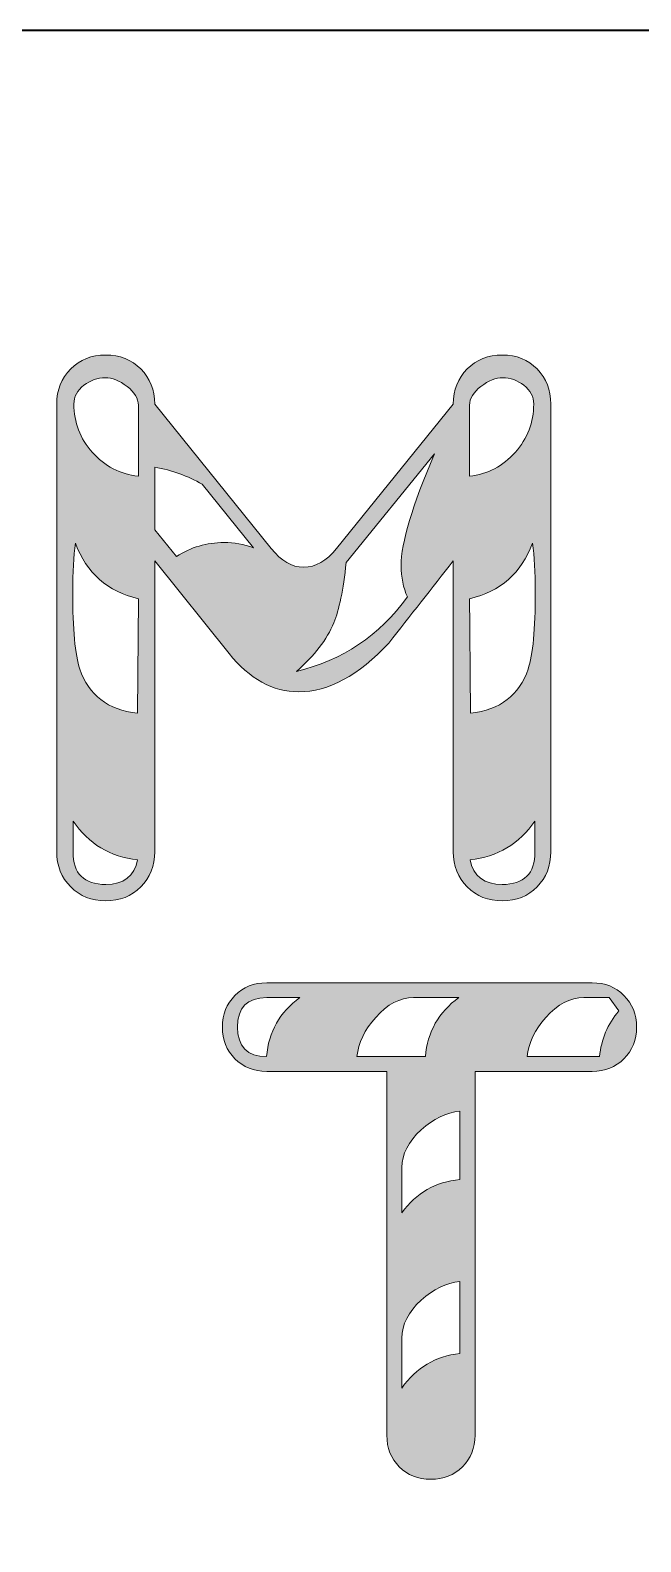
# Model space of a CAD drawing. Extents: x 33 to 2005, y -1071 to -21.
# Drawn here: x 512.7 to 620.4, y -287.6 to -21.2 of the extents above; entities that cross this region are included whole.
import ezdxf

# ---------------------------------------------------------------- set-up
doc = ezdxf.new("R2010")
doc.units = 0
doc.header["$MEASUREMENT"] = 0
doc.layers.add('Layer 1', color=7, linetype='Continuous', lineweight=0)

# ---------------------------------------------------------------- blocks, each defined once
blk = doc.blocks.new('Block_1')
at = {"layer": 'Layer 1', "true_color": 0x010101, "transparency": 33554687}
h = blk.add_hatch(color=18, dxfattribs=at)
h.dxf.hatch_style = 2
edge = h.paths.add_edge_path()
edge.add_spline(control_points=[(601.76, -166), (601.76, -166), (601.76, -160.58), (601.76, -160.58), (598.99, -164.61), (595.18, -166.89), (590.31, -167.4), (590.92, -170.31), (592.81, -171.76), (596, -171.76), (599.84, -171.76), (601.76, -169.84), (601.76, -166)], knot_values=[0, 0, 0, 0, 1, 1, 1, 2, 2, 2, 3, 3, 3, 4, 4, 4, 4], degree=3, periodic=0)
edge = h.paths.add_edge_path()
edge.add_spline(control_points=[(601.83, -120.22), (601.83, -116.75), (601.66, -113.89), (601.33, -111.64), (599.37, -116.89), (595.67, -120.15), (590.24, -121.42), (590.24, -123.67), (590.26, -127.04), (590.31, -131.54), (590.35, -136.04), (590.38, -139.39), (590.38, -141.6), (595.62, -140.99), (599.02, -138.39), (600.56, -133.79), (601.4, -131.31), (601.83, -126.79), (601.83, -120.22)], knot_values=[0, 0, 0, 0, 1, 1, 1, 2, 2, 2, 3, 3, 3, 4, 4, 4, 5, 5, 5, 6, 6, 6, 6], degree=3, periodic=0)
edge = h.paths.add_edge_path()
edge.add_spline(control_points=[(601.55, -87.1), (601.55, -85.79), (600.97, -84.69), (599.82, -83.8), (598.68, -82.91), (597.42, -82.46), (596.07, -82.46), (594.85, -82.46), (593.57, -82.97), (592.24, -83.98), (590.91, -84.98), (590.24, -86.1), (590.24, -87.32), (590.24, -87.32), (590.24, -99.83), (590.24, -99.83), (593.42, -99.46), (596.1, -98.05), (598.28, -95.61), (600.46, -93.18), (601.55, -90.34), (601.55, -87.1)], knot_values=[0, 0, 0, 0, 1, 1, 1, 2, 2, 2, 3, 3, 3, 4, 4, 4, 5, 5, 5, 6, 6, 6, 7, 7, 7, 7], degree=3, periodic=0)
edge = h.paths.add_edge_path()
edge.add_spline(control_points=[(584.06, -95.89), (584.06, -95.89), (568.47, -115.02), (568.47, -115.02), (567.95, -119.85), (567.23, -123.39), (566.29, -125.64), (565.07, -128.59), (562.87, -131.45), (559.69, -134.21), (567.79, -132.29), (574.32, -127.91), (579.28, -121.07), (578.53, -119.47), (578.16, -117.64), (578.16, -115.58), (578.16, -111.55), (580.13, -104.99), (584.06, -95.89)], knot_values=[0, 0, 0, 0, 1, 1, 1, 2, 2, 2, 3, 3, 3, 4, 4, 4, 5, 5, 5, 6, 6, 6, 6], degree=3, periodic=0)
edge = h.paths.add_edge_path()
edge.add_spline(control_points=[(552.1, -112.42), (552.1, -112.42), (543.04, -101.24), (543.04, -101.24), (540.56, -99.79), (537.78, -98.78), (534.69, -98.21), (534.69, -98.21), (534.69, -109.25), (534.69, -109.25), (534.69, -109.25), (538.55, -113.96), (538.55, -113.96), (541.08, -112.32), (543.86, -111.5), (546.91, -111.5), (548.69, -111.5), (550.42, -111.81), (552.1, -112.42)], knot_values=[0, 0, 0, 0, 1, 1, 1, 2, 2, 2, 3, 3, 3, 4, 4, 4, 5, 5, 5, 6, 6, 6, 6], degree=3, periodic=0)
edge = h.paths.add_edge_path()
edge.add_spline(control_points=[(531.81, -99.83), (531.81, -99.83), (531.81, -87.32), (531.81, -87.32), (531.81, -86.1), (531.14, -84.98), (529.81, -83.98), (528.47, -82.97), (527.2, -82.46), (525.98, -82.46), (524.62, -82.46), (523.36, -82.91), (522.19, -83.8), (521.02, -84.69), (520.43, -85.79), (520.43, -87.1), (520.43, -90.34), (521.52, -93.18), (523.7, -95.61), (525.87, -98.05), (528.58, -99.46), (531.81, -99.83)], knot_values=[0, 0, 0, 0, 1, 1, 1, 2, 2, 2, 3, 3, 3, 4, 4, 4, 5, 5, 5, 6, 6, 6, 7, 7, 7, 7], degree=3, periodic=0)
edge = h.paths.add_edge_path()
edge.add_spline(control_points=[(531.67, -167.4), (526.84, -166.89), (523.05, -164.61), (520.29, -160.58), (520.29, -160.58), (520.29, -166), (520.29, -166), (520.29, -169.84), (522.21, -171.76), (526.05, -171.76), (529.23, -171.76), (531.11, -170.31), (531.67, -167.4)], knot_values=[0, 0, 0, 0, 1, 1, 1, 2, 2, 2, 3, 3, 3, 4, 4, 4, 4], degree=3, periodic=0)
edge = h.paths.add_edge_path()
edge.add_spline(control_points=[(531.81, -121.42), (526.38, -120.15), (522.68, -116.89), (520.71, -111.64), (520.38, -113.89), (520.22, -116.75), (520.22, -120.22), (520.22, -126.79), (520.64, -131.31), (521.48, -133.79), (523.03, -138.39), (526.42, -140.99), (531.67, -141.6), (531.67, -141.6), (531.81, -121.42), (531.81, -121.42)], knot_values=[0, 0, 0, 0, 1, 1, 1, 2, 2, 2, 3, 3, 3, 4, 4, 4, 5, 5, 5, 5], degree=3, periodic=0)
edge = h.paths.add_edge_path()
edge.add_spline(control_points=[(604.56, -166), (604.56, -168.48), (603.76, -170.54), (602.14, -172.18), (600.53, -173.82), (598.48, -174.64), (596, -174.64), (593.51, -174.64), (591.46, -173.82), (589.82, -172.18), (588.18, -170.54), (587.36, -168.48), (587.36, -166), (587.36, -166), (587.36, -114.74), (587.36, -114.74), (583.57, -119.57), (579.77, -124.39), (575.98, -129.22), (570.64, -134.94), (565.35, -137.8), (560.11, -137.8), (555.52, -137.8), (551.42, -135.55), (547.82, -131.05), (547.82, -131.05), (534.69, -114.74), (534.69, -114.74), (534.69, -114.74), (534.69, -166), (534.69, -166), (534.69, -168.48), (533.87, -170.54), (532.23, -172.18), (530.59, -173.82), (528.53, -174.64), (526.05, -174.64), (523.57, -174.64), (521.51, -173.82), (519.87, -172.18), (518.23, -170.54), (517.41, -168.48), (517.41, -166), (517.41, -166), (517.41, -87.1), (517.41, -87.1), (517.41, -84.62), (518.23, -82.56), (519.87, -80.92), (521.51, -79.28), (523.57, -78.46), (526.05, -78.46), (528.53, -78.46), (530.59, -79.28), (532.23, -80.92), (533.87, -82.56), (534.69, -84.62), (534.69, -87.1), (534.69, -87.1), (555.26, -112.56), (555.26, -112.56), (557, -114.76), (558.89, -115.86), (560.95, -115.86), (563.06, -115.86), (565, -114.76), (566.78, -112.56), (566.78, -112.56), (587.36, -87.1), (587.36, -87.1), (587.36, -84.62), (588.18, -82.56), (589.82, -80.92), (591.46, -79.28), (593.51, -78.46), (596, -78.46), (598.48, -78.46), (600.53, -79.28), (602.14, -80.92), (603.76, -82.56), (604.56, -84.62), (604.56, -87.1), (604.56, -87.1), (604.56, -166), (604.56, -166)], knot_values=[0, 0, 0, 0, 1, 1, 1, 2, 2, 2, 3, 3, 3, 4, 4, 4, 5, 5, 5, 6, 6, 6, 7, 7, 7, 8, 8, 8, 9, 9, 9, 10, 10, 10, 11, 11, 11, 12, 12, 12, 13, 13, 13, 14, 14, 14, 15, 15, 15, 16, 16, 16, 17, 17, 17, 18, 18, 18, 19, 19, 19, 20, 20, 20, 21, 21, 21, 22, 22, 22, 23, 23, 23, 24, 24, 24, 25, 25, 25, 26, 26, 26, 27, 27, 27, 28, 28, 28, 28], degree=3, periodic=0)
at = {"layer": 'Layer 1'}
for points, knots in [([(604.56, -166), (604.56, -168.48), (603.76, -170.54), (602.14, -172.18), (600.53, -173.82), (598.48, -174.64), (596, -174.64), (593.51, -174.64), (591.46, -173.82), (589.82, -172.18), (588.18, -170.54), (587.36, -168.48), (587.36, -166), (587.36, -166), (587.36, -114.74), (587.36, -114.74), (583.57, -119.57), (579.77, -124.39), (575.98, -129.22), (570.64, -134.94), (565.35, -137.8), (560.11, -137.8), (555.52, -137.8), (551.42, -135.55), (547.82, -131.05), (547.82, -131.05), (534.69, -114.74), (534.69, -114.74), (534.69, -114.74), (534.69, -166), (534.69, -166), (534.69, -168.48), (533.87, -170.54), (532.23, -172.18), (530.59, -173.82), (528.53, -174.64), (526.05, -174.64), (523.57, -174.64), (521.51, -173.82), (519.87, -172.18), (518.23, -170.54), (517.41, -168.48), (517.41, -166), (517.41, -166), (517.41, -87.1), (517.41, -87.1), (517.41, -84.62), (518.23, -82.56), (519.87, -80.92), (521.51, -79.28), (523.57, -78.46), (526.05, -78.46), (528.53, -78.46), (530.59, -79.28), (532.23, -80.92), (533.87, -82.56), (534.69, -84.62), (534.69, -87.1), (534.69, -87.1), (555.26, -112.56), (555.26, -112.56), (557, -114.76), (558.89, -115.86), (560.95, -115.86), (563.06, -115.86), (565, -114.76), (566.78, -112.56), (566.78, -112.56), (587.36, -87.1), (587.36, -87.1), (587.36, -84.62), (588.18, -82.56), (589.82, -80.92), (591.46, -79.28), (593.51, -78.46), (596, -78.46), (598.48, -78.46), (600.53, -79.28), (602.14, -80.92), (603.76, -82.56), (604.56, -84.62), (604.56, -87.1), (604.56, -87.1), (604.56, -166), (604.56, -166)], [0, 0, 0, 0, 1, 1, 1, 2, 2, 2, 3, 3, 3, 4, 4, 4, 5, 5, 5, 6, 6, 6, 7, 7, 7, 8, 8, 8, 9, 9, 9, 10, 10, 10, 11, 11, 11, 12, 12, 12, 13, 13, 13, 14, 14, 14, 15, 15, 15, 16, 16, 16, 17, 17, 17, 18, 18, 18, 19, 19, 19, 20, 20, 20, 21, 21, 21, 22, 22, 22, 23, 23, 23, 24, 24, 24, 25, 25, 25, 26, 26, 26, 27, 27, 27, 28, 28, 28, 28]), ([(531.81, -99.83), (531.81, -99.83), (531.81, -87.32), (531.81, -87.32), (531.81, -86.1), (531.14, -84.98), (529.81, -83.98), (528.47, -82.97), (527.2, -82.46), (525.98, -82.46), (524.62, -82.46), (523.36, -82.91), (522.19, -83.8), (521.02, -84.69), (520.43, -85.79), (520.43, -87.1), (520.43, -90.34), (521.52, -93.18), (523.7, -95.61), (525.87, -98.05), (528.58, -99.46), (531.81, -99.83)], [0, 0, 0, 0, 1, 1, 1, 2, 2, 2, 3, 3, 3, 4, 4, 4, 5, 5, 5, 6, 6, 6, 7, 7, 7, 7]), ([(601.55, -87.1), (601.55, -85.79), (600.97, -84.69), (599.82, -83.8), (598.68, -82.91), (597.42, -82.46), (596.07, -82.46), (594.85, -82.46), (593.57, -82.97), (592.24, -83.98), (590.91, -84.98), (590.24, -86.1), (590.24, -87.32), (590.24, -87.32), (590.24, -99.83), (590.24, -99.83), (593.42, -99.46), (596.1, -98.05), (598.28, -95.61), (600.46, -93.18), (601.55, -90.34), (601.55, -87.1)], [0, 0, 0, 0, 1, 1, 1, 2, 2, 2, 3, 3, 3, 4, 4, 4, 5, 5, 5, 6, 6, 6, 7, 7, 7, 7]), ([(552.1, -112.42), (552.1, -112.42), (543.04, -101.24), (543.04, -101.24), (540.56, -99.79), (537.78, -98.78), (534.69, -98.21), (534.69, -98.21), (534.69, -109.25), (534.69, -109.25), (534.69, -109.25), (538.55, -113.96), (538.55, -113.96), (541.08, -112.32), (543.86, -111.5), (546.91, -111.5), (548.69, -111.5), (550.42, -111.81), (552.1, -112.42)], [0, 0, 0, 0, 1, 1, 1, 2, 2, 2, 3, 3, 3, 4, 4, 4, 5, 5, 5, 6, 6, 6, 6]), ([(584.06, -95.89), (584.06, -95.89), (568.47, -115.02), (568.47, -115.02), (567.95, -119.85), (567.23, -123.39), (566.29, -125.64), (565.07, -128.59), (562.87, -131.45), (559.69, -134.21), (567.79, -132.29), (574.32, -127.91), (579.28, -121.07), (578.53, -119.47), (578.16, -117.64), (578.16, -115.58), (578.16, -111.55), (580.13, -104.99), (584.06, -95.89)], [0, 0, 0, 0, 1, 1, 1, 2, 2, 2, 3, 3, 3, 4, 4, 4, 5, 5, 5, 6, 6, 6, 6]), ([(531.81, -121.42), (526.38, -120.15), (522.68, -116.89), (520.71, -111.64), (520.38, -113.89), (520.22, -116.75), (520.22, -120.22), (520.22, -126.79), (520.64, -131.31), (521.48, -133.79), (523.03, -138.39), (526.42, -140.99), (531.67, -141.6), (531.67, -141.6), (531.81, -121.42), (531.81, -121.42)], [0, 0, 0, 0, 1, 1, 1, 2, 2, 2, 3, 3, 3, 4, 4, 4, 5, 5, 5, 5]), ([(601.83, -120.22), (601.83, -116.75), (601.66, -113.89), (601.33, -111.64), (599.37, -116.89), (595.67, -120.15), (590.24, -121.42), (590.24, -123.67), (590.26, -127.04), (590.31, -131.54), (590.35, -136.04), (590.38, -139.39), (590.38, -141.6), (595.62, -140.99), (599.02, -138.39), (600.56, -133.79), (601.4, -131.31), (601.83, -126.79), (601.83, -120.22)], [0, 0, 0, 0, 1, 1, 1, 2, 2, 2, 3, 3, 3, 4, 4, 4, 5, 5, 5, 6, 6, 6, 6]), ([(531.67, -167.4), (526.84, -166.89), (523.05, -164.61), (520.29, -160.58), (520.29, -160.58), (520.29, -166), (520.29, -166), (520.29, -169.84), (522.21, -171.76), (526.05, -171.76), (529.23, -171.76), (531.11, -170.31), (531.67, -167.4)], [0, 0, 0, 0, 1, 1, 1, 2, 2, 2, 3, 3, 3, 4, 4, 4, 4]), ([(601.76, -166), (601.76, -166), (601.76, -160.58), (601.76, -160.58), (598.99, -164.61), (595.18, -166.89), (590.31, -167.4), (590.92, -170.31), (592.81, -171.76), (596, -171.76), (599.84, -171.76), (601.76, -169.84), (601.76, -166)], [0, 0, 0, 0, 1, 1, 1, 2, 2, 2, 3, 3, 3, 4, 4, 4, 4])]:
    blk.add_open_spline(points, degree=3, knots=knots, dxfattribs=at)
blk = doc.blocks.new('Block_2')
at = {"layer": 'Layer 1', "true_color": 0x010101, "transparency": 33554687}
h = blk.add_hatch(color=18, dxfattribs=at)
h.dxf.hatch_style = 2
edge = h.paths.add_edge_path()
edge.add_spline(control_points=[(616.58, -194.04), (616.58, -194.04), (614.87, -191.69), (614.87, -191.69), (614.87, -191.69), (610.36, -191.69), (610.36, -191.69), (607.99, -191.69), (605.77, -192.86), (603.69, -195.18), (601.75, -197.34), (600.65, -199.65), (600.39, -202.1), (600.39, -202.1), (613.15, -202.1), (613.15, -202.1), (613.45, -199.05), (614.59, -196.37), (616.58, -194.04)], knot_values=[0, 0, 0, 0, 1, 1, 1, 2, 2, 2, 3, 3, 3, 4, 4, 4, 5, 5, 5, 6, 6, 6, 6], degree=3, periodic=0)
edge = h.paths.add_edge_path()
edge.add_spline(control_points=[(588.52, -254.41), (588.52, -254.41), (588.52, -241.71), (588.52, -241.71), (586.14, -241.96), (583.86, -243.07), (581.69, -245.01), (579.43, -247.08), (578.3, -249.31), (578.3, -251.68), (578.3, -251.68), (578.3, -260.5), (578.3, -260.5), (580.81, -256.9), (584.22, -254.87), (588.52, -254.41)], knot_values=[0, 0, 0, 0, 1, 1, 1, 2, 2, 2, 3, 3, 3, 4, 4, 4, 5, 5, 5, 5], degree=3, periodic=0)
edge = h.paths.add_edge_path()
edge.add_spline(control_points=[(588.52, -223.75), (588.52, -223.75), (588.52, -211.69), (588.52, -211.69), (586.14, -211.94), (583.86, -213.04), (581.69, -214.99), (579.43, -217.06), (578.3, -219.28), (578.3, -221.65), (578.3, -221.65), (578.3, -229.65), (578.3, -229.65), (580.81, -226.09), (584.22, -224.13), (588.52, -223.75)], knot_values=[0, 0, 0, 0, 1, 1, 1, 2, 2, 2, 3, 3, 3, 4, 4, 4, 5, 5, 5, 5], degree=3, periodic=0)
edge = h.paths.add_edge_path()
edge.add_spline(control_points=[(588.33, -191.69), (588.33, -191.69), (580.34, -191.69), (580.34, -191.69), (577.97, -191.69), (575.74, -192.86), (573.67, -195.18), (571.72, -197.34), (570.62, -199.65), (570.37, -202.1), (570.37, -202.1), (582.43, -202.1), (582.43, -202.1), (582.81, -197.74), (584.78, -194.27), (588.33, -191.69)], knot_values=[0, 0, 0, 0, 1, 1, 1, 2, 2, 2, 3, 3, 3, 4, 4, 4, 5, 5, 5, 5], degree=3, periodic=0)
edge = h.paths.add_edge_path()
edge.add_spline(control_points=[(560.28, -191.69), (560.28, -191.69), (554.47, -191.69), (554.47, -191.69), (551.02, -191.69), (549.3, -193.43), (549.3, -196.9), (549.3, -200.32), (551, -202.06), (554.41, -202.1), (554.79, -197.74), (556.74, -194.27), (560.28, -191.69)], knot_values=[0, 0, 0, 0, 1, 1, 1, 2, 2, 2, 3, 3, 3, 4, 4, 4, 4], degree=3, periodic=0)
edge = h.paths.add_edge_path()
edge.add_spline(control_points=[(619.69, -196.9), (619.69, -199.14), (618.95, -201), (617.47, -202.48), (615.99, -203.96), (614.13, -204.7), (611.88, -204.7), (611.88, -204.7), (591.19, -204.7), (591.19, -204.7), (591.19, -204.7), (591.19, -268.81), (591.19, -268.81), (591.19, -271.06), (590.45, -272.91), (588.97, -274.37), (587.49, -275.83), (585.62, -276.56), (583.38, -276.56), (581.14, -276.56), (579.29, -275.83), (577.83, -274.37), (576.37, -272.91), (575.64, -271.06), (575.64, -268.81), (575.64, -268.81), (575.64, -204.7), (575.64, -204.7), (575.64, -204.7), (554.44, -204.7), (554.44, -204.7), (552.19, -204.7), (550.33, -203.96), (548.85, -202.48), (547.37, -201), (546.63, -199.14), (546.63, -196.9), (546.63, -194.65), (547.37, -192.79), (548.85, -191.31), (550.33, -189.83), (552.19, -189.09), (554.44, -189.09), (554.44, -189.09), (611.88, -189.09), (611.88, -189.09), (614.13, -189.09), (615.99, -189.83), (617.47, -191.31), (618.95, -192.79), (619.69, -194.65), (619.69, -196.9)], knot_values=[0, 0, 0, 0, 1, 1, 1, 2, 2, 2, 3, 3, 3, 4, 4, 4, 5, 5, 5, 6, 6, 6, 7, 7, 7, 8, 8, 8, 9, 9, 9, 10, 10, 10, 11, 11, 11, 12, 12, 12, 13, 13, 13, 14, 14, 14, 15, 15, 15, 16, 16, 16, 17, 17, 17, 17], degree=3, periodic=0)
at = {"layer": 'Layer 1'}
for points, knots in [([(619.69, -196.9), (619.69, -199.14), (618.95, -201), (617.47, -202.48), (615.99, -203.96), (614.13, -204.7), (611.88, -204.7), (611.88, -204.7), (591.19, -204.7), (591.19, -204.7), (591.19, -204.7), (591.19, -268.81), (591.19, -268.81), (591.19, -271.06), (590.45, -272.91), (588.97, -274.37), (587.49, -275.83), (585.62, -276.56), (583.38, -276.56), (581.14, -276.56), (579.29, -275.83), (577.83, -274.37), (576.37, -272.91), (575.64, -271.06), (575.64, -268.81), (575.64, -268.81), (575.64, -204.7), (575.64, -204.7), (575.64, -204.7), (554.44, -204.7), (554.44, -204.7), (552.19, -204.7), (550.33, -203.96), (548.85, -202.48), (547.37, -201), (546.63, -199.14), (546.63, -196.9), (546.63, -194.65), (547.37, -192.79), (548.85, -191.31), (550.33, -189.83), (552.19, -189.09), (554.44, -189.09), (554.44, -189.09), (611.88, -189.09), (611.88, -189.09), (614.13, -189.09), (615.99, -189.83), (617.47, -191.31), (618.95, -192.79), (619.69, -194.65), (619.69, -196.9)], [0, 0, 0, 0, 1, 1, 1, 2, 2, 2, 3, 3, 3, 4, 4, 4, 5, 5, 5, 6, 6, 6, 7, 7, 7, 8, 8, 8, 9, 9, 9, 10, 10, 10, 11, 11, 11, 12, 12, 12, 13, 13, 13, 14, 14, 14, 15, 15, 15, 16, 16, 16, 17, 17, 17, 17]), ([(560.28, -191.69), (560.28, -191.69), (554.47, -191.69), (554.47, -191.69), (551.02, -191.69), (549.3, -193.43), (549.3, -196.9), (549.3, -200.32), (551, -202.06), (554.41, -202.1), (554.79, -197.74), (556.74, -194.27), (560.28, -191.69)], [0, 0, 0, 0, 1, 1, 1, 2, 2, 2, 3, 3, 3, 4, 4, 4, 4]), ([(588.33, -191.69), (588.33, -191.69), (580.34, -191.69), (580.34, -191.69), (577.97, -191.69), (575.74, -192.86), (573.67, -195.18), (571.72, -197.34), (570.62, -199.65), (570.37, -202.1), (570.37, -202.1), (582.43, -202.1), (582.43, -202.1), (582.81, -197.74), (584.78, -194.27), (588.33, -191.69)], [0, 0, 0, 0, 1, 1, 1, 2, 2, 2, 3, 3, 3, 4, 4, 4, 5, 5, 5, 5]), ([(616.58, -194.04), (616.58, -194.04), (614.87, -191.69), (614.87, -191.69), (614.87, -191.69), (610.36, -191.69), (610.36, -191.69), (607.99, -191.69), (605.77, -192.86), (603.69, -195.18), (601.75, -197.34), (600.65, -199.65), (600.39, -202.1), (600.39, -202.1), (613.15, -202.1), (613.15, -202.1), (613.45, -199.05), (614.59, -196.37), (616.58, -194.04)], [0, 0, 0, 0, 1, 1, 1, 2, 2, 2, 3, 3, 3, 4, 4, 4, 5, 5, 5, 6, 6, 6, 6]), ([(588.52, -223.75), (588.52, -223.75), (588.52, -211.69), (588.52, -211.69), (586.14, -211.94), (583.86, -213.04), (581.69, -214.99), (579.43, -217.06), (578.3, -219.28), (578.3, -221.65), (578.3, -221.65), (578.3, -229.65), (578.3, -229.65), (580.81, -226.09), (584.22, -224.13), (588.52, -223.75)], [0, 0, 0, 0, 1, 1, 1, 2, 2, 2, 3, 3, 3, 4, 4, 4, 5, 5, 5, 5]), ([(588.52, -254.41), (588.52, -254.41), (588.52, -241.71), (588.52, -241.71), (586.14, -241.96), (583.86, -243.07), (581.69, -245.01), (579.43, -247.08), (578.3, -249.31), (578.3, -251.68), (578.3, -251.68), (578.3, -260.5), (578.3, -260.5), (580.81, -256.9), (584.22, -254.87), (588.52, -254.41)], [0, 0, 0, 0, 1, 1, 1, 2, 2, 2, 3, 3, 3, 4, 4, 4, 5, 5, 5, 5])]:
    blk.add_open_spline(points, degree=3, knots=knots, dxfattribs=at)
blk = doc.blocks.new('Block_0')
at = {"layer": 'Layer 1', "color": 240, "lineweight": 35, "true_color": 0xed2024}
blk.add_open_spline([(753.8, -21.22), (753.8, -21.22), (84.26, -21.22), (84.26, -21.22), (55.91, -21.22), (32.93, -44.21), (32.93, -72.56), (32.93, -72.56), (32.93, -1043.07), (32.93, -1043.07), (32.93, -1056.71), (43.99, -1067.78), (57.63, -1067.78), (57.63, -1067.78), (780.43, -1067.78), (780.43, -1067.78), (794.08, -1067.78), (805.14, -1056.71), (805.14, -1043.07), (805.14, -1043.07), (805.14, -72.56), (805.14, -72.56), (805.14, -44.21), (782.15, -21.22), (753.8, -21.22)], degree=3, knots=[0, 0, 0, 0, 1, 1, 1, 2, 2, 2, 3, 3, 3, 4, 4, 4, 5, 5, 5, 6, 6, 6, 7, 7, 7, 8, 8, 8, 8], dxfattribs=at)
at = {"layer": 'Layer 1'}
for name in ['Block_1', 'Block_2']:
    blk.add_blockref(name, (0, 0), dxfattribs=at)

msp = doc.modelspace()

# ---------------------------------------------------------------- block references
at = {"layer": 'Layer 1'}
msp.add_blockref('Block_0', (0, 0), dxfattribs=at)

doc.saveas('drawing.dxf')
